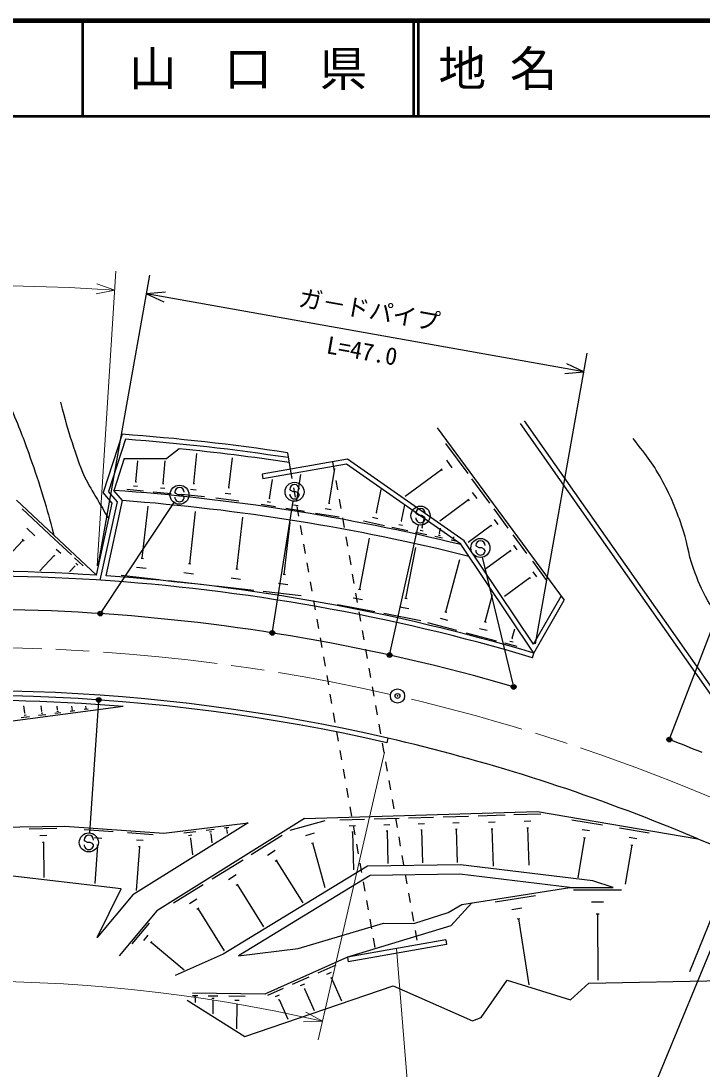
# Model space of a CAD drawing. Units: millimetres on the paper. Extents: x 40 to 680, y 20 to 380.
# Drawn here: x 326.5 to 398.1, y 270 to 380 of the extents above; entities that cross this region are included whole.
import ezdxf
from ezdxf.enums import TextEntityAlignment as Align

# ---------------------------------------------------------------- set-up
doc = ezdxf.new("R2010")
doc.units = ezdxf.units.MM
doc.header["$PDMODE"] = 32
doc.header["$PDSIZE"] = 0.5
doc.linetypes.add('CHAIN', pattern=[18.5, 12, -1.5, 3.5, -1.5])
for name, color, linetype, lineweight in [('S-BGD', 7, 'Continuous', 25), ('S-BMK', 2, 'CHAIN', 13), ('S-BMK-SRVR', 3, 'Continuous', 25), ('S-STR-HTXT', 7, 'Continuous', 13), ('S-STR-STRC', 7, 'Continuous', 25), ('S-TTL', 2, 'Continuous', 140), ('S-TTL-LINE', 7, 'Continuous', 50)]:
    doc.layers.add(name, color=color, linetype=linetype, lineweight=lineweight)
doc.layers.add('S-TTL-TXT', color=7, linetype='Continuous')
doc.styles.add('@ＭＳ ゴシック', font='')
doc.styles.add('ＭＳ ゴシック', font='')
doc.styles.get('@ＭＳ ゴシック').set_extended_font_data('@MS Gothic')
doc.styles.get('ＭＳ ゴシック').set_extended_font_data('MS Gothic')

msp = doc.modelspace()

# ---------------------------------------------------------------- linework, layer by layer
at = {"layer": 'S-BGD'}
for p, q in [((402.234, 305.484), (379.42, 338.031)), ((370.228, 337.28), (383.582, 319.173)), ((401.912, 305.072), (379.011, 337.744)), ((337.143, 336.601), (335.156, 330.481)), ((337.498, 336.074), (335.718, 330.594)), ((371.121, 335.648), (373.466, 332.469)), ((343.142, 335.084), (341.85, 334.066)), ((344.695, 331.425), (344.989, 334.599)), ((354.51, 334.667), (354.814, 332.942)), ((337.372, 334.066), (336.271, 330.677)), ((337.372, 334.066), (341.85, 334.066)), ((338.606, 331.621), (338.81, 333.817)), ((341.455, 331.421), (341.677, 333.817)), ((348.363, 330.988), (348.764, 334.123)), ((360.837, 334.005), (351.86, 332.42)), ((360.719, 333.477), (351.947, 331.928)), ((359.246, 333.724), (359.42, 332.74)), ((372.711, 325.058), (360.719, 333.477)), ((373.075, 325.414), (360.837, 334.005)), ((371.206, 333.87), (371.792, 333.075)), ((351.86, 332.42), (351.947, 331.928)), ((354.814, 332.942), (354.988, 331.957)), ((355.491, 329.643), (355.933, 332.392)), ((358.895, 329.371), (359.482, 333.018)), ((370.704, 332.886), (366.87, 330.059)), ((370.631, 332.986), (370.777, 332.787)), ((338.551, 331.626), (338.66, 331.615)), ((341.396, 331.427), (341.513, 331.416)), ((344.618, 331.433), (344.772, 331.418)), ((352.626, 329.872), (352.947, 331.865)), ((359.593, 331.755), (359.767, 330.77)), ((373.863, 331.93), (375.748, 329.374)), ((336.115, 329.364), (335.156, 330.481)), ((336.656, 329.501), (335.718, 330.594)), ((337.198, 329.637), (336.281, 330.706)), ((337.654, 330.83), (339.396, 330.669)), ((338.348, 331.205), (338.783, 331.165)), ((340.433, 330.572), (342.304, 330.399)), ((341.178, 330.975), (341.646, 330.932)), ((343.343, 330.303), (345.818, 330.073)), ((344.328, 330.835), (344.947, 330.778)), ((347.984, 330.422), (348.589, 330.345)), ((348.288, 330.998), (348.439, 330.979)), ((355.162, 330.972), (355.336, 329.988)), ((363.854, 328.386), (364.376, 330.812)), ((373.931, 330.5), (374.402, 329.861)), ((334.465, 321.808), (326.075, 329.677)), ((334.465, 321.808), (336.115, 329.364)), ((334.861, 321.281), (336.656, 329.501)), ((335.474, 321.741), (337.198, 329.637)), ((339.277, 323.585), (339.896, 329.069)), ((346.999, 329.933), (349.418, 329.624)), ((351.764, 329.248), (353.25, 329.009)), ((352.381, 329.53), (352.752, 329.47)), ((352.58, 329.879), (352.673, 329.864)), ((355.171, 329.197), (355.655, 329.119)), ((355.43, 329.653), (355.551, 329.633)), ((358.818, 329.383), (358.973, 329.358)), ((359.941, 329.785), (360.115, 328.8)), ((366.497, 327.516), (366.858, 329.192)), ((373.528, 329.71), (370.524, 327.494)), ((373.469, 329.789), (373.586, 329.63)), ((326.662, 328.783), (330.05, 325.606)), ((344.253, 323.017), (344.87, 328.484)), ((354.366, 328.83), (356.304, 328.518)), ((355.51, 329.003), (355.683, 328.018)), ((357.459, 328.332), (359.934, 327.935)), ((358.487, 328.802), (359.105, 328.702)), ((363.784, 328.401), (363.923, 328.371)), ((376.184, 328.783), (377.681, 326.754)), ((349.218, 322.451), (349.833, 327.901)), ((354.183, 321.89), (354.799, 327.341)), ((355.857, 327.033), (356.031, 326.049)), ((360.289, 327.816), (360.463, 326.831)), ((362.5, 327.511), (364.728, 327.032)), ((363.455, 327.888), (364.012, 327.769)), ((365.492, 326.867), (367.146, 326.511)), ((366.201, 327.147), (366.615, 327.058)), ((366.445, 327.528), (366.549, 327.505)), ((368.682, 326.798), (368.909, 327.853)), ((375.918, 327.02), (373.496, 325.234)), ((375.871, 327.084), (375.964, 326.957)), ((376.238, 327.648), (376.612, 327.141)), ((327.138, 326.745), (327.985, 325.951)), ((360.637, 325.846), (360.81, 324.861)), ((367.965, 326.335), (369.145, 326.081)), ((368.471, 326.535), (368.766, 326.471)), ((368.646, 326.806), (368.719, 326.79)), ((370.01, 325.895), (370.798, 325.725)), ((370.348, 326.028), (370.545, 325.986)), ((370.464, 326.209), (370.513, 326.199)), ((370.489, 326.204), (370.605, 326.746)), ((371.982, 325.713), (372.007, 325.831)), ((378.193, 326.059), (379.636, 324.102)), ((326.767, 325.501), (323.849, 322.389)), ((326.662, 325.6), (326.873, 325.402)), ((329.977, 325.674), (331.838, 323.928)), ((356.205, 325.064), (356.379, 324.079)), ((362.112, 320.329), (363.153, 325.708)), ((366.967, 319.375), (368, 324.713)), ((371.7, 325.531), (372.164, 325.431)), ((371.899, 325.61), (372.015, 325.585)), ((371.967, 325.716), (371.996, 325.71)), ((380.395, 313.623), (372.711, 325.058)), ((380.362, 314.569), (373.075, 325.414)), ((378.245, 324.965), (378.606, 324.475)), ((330.035, 323.871), (328.525, 322.262)), ((329.976, 323.925), (330.093, 323.816)), ((330.238, 324.554), (330.704, 324.118)), ((332.158, 323.628), (333.06, 322.782)), ((339.152, 323.599), (339.402, 323.571)), ((360.984, 323.877), (361.158, 322.892)), ((377.936, 324.359), (375.361, 322.46)), ((377.891, 324.42), (377.981, 324.298)), ((332.186, 322.754), (331.629, 322.16)), ((332.158, 322.781), (332.215, 322.728)), ((332.285, 323.085), (332.511, 322.874)), ((338.665, 322.643), (339.664, 322.53)), ((344.129, 323.031), (344.378, 323.003)), ((349.094, 322.465), (349.342, 322.437)), ((356.553, 323.094), (356.727, 322.109)), ((371.158, 317.95), (372.607, 323.451)), ((380.246, 323.276), (381.734, 321.258)), ((337.055, 321.814), (341.048, 321.363)), ((343.643, 322.078), (344.639, 321.966)), ((348.61, 321.514), (349.602, 321.402)), ((354.059, 321.904), (354.308, 321.876)), ((361.332, 321.907), (361.506, 320.922)), ((379.981, 321.523), (377.312, 319.555)), ((379.934, 321.586), (380.027, 321.46)), ((380.299, 322.147), (380.671, 321.643)), ((342.037, 321.251), (346.019, 320.802)), ((347.009, 320.69), (350.979, 320.242)), ((353.575, 320.954), (354.568, 320.842)), ((356.9, 321.125), (357.074, 320.14)), ((361.989, 320.353), (362.234, 320.306)), ((351.974, 320.129), (355.945, 319.681)), ((357.248, 319.155), (357.422, 318.17)), ((361.431, 319.443), (362.413, 319.252)), ((361.68, 319.937), (361.853, 318.953)), ((366.845, 319.399), (367.089, 319.352)), ((375.292, 316.909), (376.043, 319.763)), ((380.362, 314.569), (383.258, 319.613)), ((380.395, 313.623), (383.582, 319.173)), ((359.768, 318.746), (363.695, 317.985)), ((366.29, 318.495), (367.265, 318.306)), ((357.596, 317.186), (357.77, 316.201)), ((362.027, 317.968), (362.201, 316.983)), ((364.639, 317.803), (368.539, 317.048)), ((370.574, 317.287), (371.338, 317.085)), ((371.062, 317.976), (371.253, 317.925)), ((375.193, 316.935), (375.39, 316.883)), ((362.375, 315.998), (362.549, 315.014)), ((369.226, 316.824), (372.284, 316.019)), ((374.691, 316.226), (375.478, 316.019)), ((378.13, 315.181), (378.395, 316.187)), ((357.944, 315.216), (358.117, 314.231)), ((373.303, 315.75), (376.451, 314.921)), ((377.88, 314.895), (378.208, 314.809)), ((378.089, 315.191), (378.171, 315.17)), ((362.723, 314.029), (362.897, 313.044)), ((377.3, 314.697), (378.614, 314.351)), ((358.291, 313.247), (358.465, 312.262)), ((380.253, 313.144), (380.395, 313.623)), ((363.07, 312.059), (363.244, 311.075)), ((358.639, 311.277), (358.813, 310.292)), ((358.987, 309.307), (359.161, 308.323)), ((363.418, 310.09), (363.592, 309.105)), ((337.28, 308.014), (321.784, 305.976)), ((326.935, 307.35), (326.836, 308.103)), ((326.855, 307.117), (327.073, 307.146)), ((326.908, 307.347), (326.963, 307.354)), ((328.39, 307.097), (329.134, 307.195)), ((328.714, 307.518), (328.639, 308.086)), ((328.645, 307.32), (328.831, 307.344)), ((328.69, 307.515), (328.737, 307.521)), ((330.1, 307.322), (330.723, 307.404)), ((330.313, 307.509), (330.469, 307.529)), ((330.37, 307.675), (330.318, 308.07)), ((330.351, 307.672), (330.39, 307.677)), ((331.692, 307.532), (332.203, 307.599)), ((331.867, 307.684), (331.995, 307.701)), ((331.914, 307.82), (331.883, 308.054)), ((331.898, 307.818), (331.93, 307.822)), ((333.176, 307.727), (333.582, 307.78)), ((333.315, 307.848), (333.416, 307.862)), ((333.34, 307.955), (333.365, 307.958)), ((333.352, 307.956), (333.341, 308.04)), ((359.334, 307.338), (359.508, 306.353)), ((363.766, 308.12), (363.94, 307.135)), ((326.556, 306.856), (327.43, 306.971)), ((364.114, 306.151), (364.287, 305.166)), ((359.682, 305.368), (359.856, 304.384)), ((364.461, 304.181), (364.635, 303.196)), ((365.055, 304.692), (364.942, 304.205)), ((360.03, 303.399), (360.204, 302.414)), ((364.809, 302.212), (364.983, 301.227)), ((360.378, 301.429), (360.551, 300.444)), ((360.725, 299.46), (360.899, 298.475)), ((365.157, 300.242), (365.331, 299.257)), ((365.504, 298.272), (365.678, 297.288)), ((361.073, 297.49), (361.247, 296.505)), ((356.318, 296.262), (340.791, 286.58)), ((354.8, 295.021), (358.485, 296.044)), ((356.318, 296.262), (380.793, 296.987)), ((360.014, 296.121), (362.613, 296.198)), ((363.637, 296.229), (366.236, 296.306)), ((365.852, 296.303), (366.026, 295.318)), ((367.246, 296.335), (369.873, 296.413)), ((370.883, 296.443), (373.537, 296.522)), ((374.547, 296.552), (377.367, 296.635)), ((378.294, 296.663), (381.113, 296.746)), ((380.793, 296.987), (397.617, 294.137)), ((384.39, 296.124), (387.593, 295.582)), ((322.107, 295.326), (331.147, 295.462)), ((330.309, 295.199), (327.409, 295.155)), ((331.147, 295.462), (341.546, 294.714)), ((336.212, 294.847), (333.172, 295.065)), ((350.382, 295.802), (338.284, 288.257)), ((341.546, 294.714), (350.382, 295.802)), ((346.824, 295.112), (345.99, 295.009)), ((348.352, 295.3), (347.873, 295.241)), ((348.187, 295.158), (348.067, 295.143)), ((348.157, 295.033), (348.127, 295.029)), ((348.142, 295.031), (348.183, 294.697)), ((361.008, 295.5), (361.658, 295.519)), ((361.421, 295.521), (361.594, 294.536)), ((364.631, 295.608), (365.281, 295.627)), ((364.894, 294.965), (365.056, 294.97)), ((364.975, 294.967), (365.076, 291.548)), ((368.25, 295.708), (368.907, 295.727)), ((368.516, 295.058), (368.68, 295.063)), ((368.598, 295.061), (368.701, 291.6)), ((371.898, 295.809), (372.561, 295.829)), ((372.166, 295.153), (372.332, 295.158)), ((372.249, 295.155), (372.353, 291.652)), ((375.625, 295.878), (376.33, 295.899)), ((375.91, 295.181), (376.087, 295.186)), ((375.999, 295.184), (376.115, 291.242)), ((379.372, 295.989), (380.077, 296.01)), ((379.657, 295.292), (379.834, 295.297)), ((379.745, 295.295), (379.862, 291.353)), ((385.455, 295.12), (386.256, 294.984)), ((389.389, 295.277), (392.494, 294.751)), ((397.617, 294.137), (394.838, 295.268)), ((329.233, 294.458), (328.508, 294.447)), ((335.017, 294.169), (334.258, 294.224)), ((340.422, 294.544), (337.704, 294.74)), ((339.354, 293.938), (338.674, 293.987)), ((344.901, 294.875), (343.62, 294.717)), ((344.46, 294.496), (344.14, 294.456)), ((344.379, 294.161), (344.299, 294.151)), ((344.339, 294.156), (344.551, 292.433)), ((346.537, 294.865), (346.329, 294.839)), ((346.485, 294.647), (346.433, 294.64)), ((346.459, 294.643), (346.575, 293.695)), ((350.709, 292.47), (353.954, 294.493)), ((356.438, 294.483), (357.359, 294.739)), ((361.271, 294.858), (361.433, 294.862)), ((361.352, 294.86), (361.47, 290.878)), ((366.2, 294.333), (366.374, 293.349)), ((385.72, 294.251), (385.003, 290.016)), ((385.62, 294.268), (385.82, 294.234)), ((390.422, 294.304), (391.198, 294.173)), ((397.617, 294.137), (416.142, 286.599)), ((328.972, 293.729), (328.791, 293.726)), ((328.881, 293.727), (328.936, 290.069)), ((334.583, 293.436), (334.296, 289.444)), ((334.678, 293.43), (334.488, 293.443)), ((338.965, 293.283), (338.637, 288.715)), ((339.05, 293.277), (338.88, 293.289)), ((352.432, 292.417), (353.243, 292.923)), ((357.039, 293.658), (357.269, 293.722)), ((357.154, 293.69), (358.455, 289.003)), ((361.768, 293.551), (361.942, 292.566)), ((390.679, 293.462), (389.986, 289.373)), ((390.582, 293.479), (390.776, 293.446)), ((346.627, 289.924), (349.853, 291.936)), ((353.242, 291.796), (353.445, 291.922)), ((353.343, 291.859), (356.123, 287.401)), ((366.548, 292.364), (366.721, 291.379)), ((362.933, 291.267), (347.764, 282.003)), ((362.116, 291.582), (362.29, 290.597)), ((372.682, 291.407), (362.933, 291.267)), ((386.578, 289.73), (372.682, 291.407)), ((337.06, 288.869), (324.472, 290.342)), ((348.34, 289.872), (349.146, 290.375)), ((363.221, 290.271), (349.395, 281.827)), ((362.464, 289.612), (362.638, 288.627)), ((372.629, 290.406), (363.221, 290.271)), ((366.895, 290.394), (367.069, 289.41)), ((384.175, 289.013), (372.629, 290.406)), ((388.723, 289.024), (386.578, 289.73)), ((334.545, 283.771), (337.06, 288.869)), ((342.564, 287.391), (345.684, 289.336)), ((349.145, 289.254), (349.347, 289.38)), ((349.246, 289.317), (352.008, 284.888)), ((367.243, 288.425), (367.417, 287.44)), ((372.827, 287.227), (384.175, 289.013)), ((384.175, 289.013), (388.723, 289.024)), ((384.566, 288.764), (389.588, 288.777)), ((400.216, 288.716), (396.732, 280.153)), ((338.284, 288.257), (334.545, 283.771)), ((344.221, 287.341), (345.001, 287.827)), ((362.811, 287.642), (362.985, 286.658)), ((371.395, 286.384), (372.827, 287.227)), ((373.895, 287.395), (371.662, 284.994)), ((376.318, 287.523), (380.57, 288.192)), ((386.453, 287.513), (387.708, 287.516)), ((340.791, 286.58), (336.85, 281.851)), ((345, 286.743), (345.195, 286.865)), ((345.097, 286.804), (347.868, 282.36)), ((367.591, 286.455), (367.764, 285.47)), ((367.789, 285.222), (371.395, 286.384)), ((378.08, 286.711), (379.143, 286.878)), ((386.927, 286.259), (387.241, 286.26)), ((387.084, 286.259), (387.102, 279.269)), ((338.206, 283.087), (340.021, 285.265)), ((355.652, 282.624), (364.615, 285.267)), ((363.159, 285.673), (363.333, 284.688)), ((364.615, 285.267), (367.789, 285.222)), ((378.645, 285.711), (378.911, 285.752)), ((378.778, 285.732), (379.868, 278.806)), ((339.431, 283.45), (339.885, 283.995)), ((371.662, 284.994), (360.813, 281.705)), ((367.938, 284.486), (368.112, 283.501)), ((340.146, 283.2), (340.259, 283.337)), ((340.203, 283.269), (343.661, 280.386)), ((371.153, 283.53), (360.813, 281.705)), ((371.24, 283.038), (360.9, 281.212)), ((363.507, 283.703), (363.681, 282.719)), ((371.153, 283.53), (371.24, 283.038)), ((347.764, 282.003), (342.719, 279.764)), ((349.395, 281.827), (355.652, 282.624)), ((360.813, 281.705), (352.128, 277.828)), ((357.758, 280.067), (359.635, 280.905)), ((360.813, 281.705), (360.9, 281.212)), ((355.051, 278.858), (356.806, 279.642)), ((358.672, 279.912), (359.141, 280.122)), ((359.057, 279.521), (359.174, 279.574)), ((359.116, 279.548), (360.206, 277.104)), ((350.06, 273.366), (365.614, 278.694)), ((352.463, 277.703), (354.101, 278.434)), ((355.905, 278.714), (356.344, 278.909)), ((365.614, 278.694), (373.942, 275.019)), ((374.861, 275.356), (377.586, 279.275)), ((377.586, 279.275), (384.23, 277.224)), ((384.23, 277.224), (386.159, 278.969)), ((386.159, 278.969), (400.335, 279.245)), ((352.128, 277.828), (344.549, 277.923)), ((344.557, 277.673), (345.095, 277.666)), ((344.757, 277.536), (344.892, 277.534)), ((344.806, 277.4), (344.84, 277.4)), ((344.823, 277.4), (344.817, 276.928)), ((346.178, 277.652), (347.213, 277.639)), ((346.562, 277.389), (346.821, 277.385)), ((348.371, 277.625), (350.08, 277.603)), ((353.26, 277.568), (353.669, 277.751)), ((356.265, 278.348), (356.375, 278.397)), ((356.32, 278.373), (357.327, 276.118)), ((343.998, 277.193), (350.06, 273.366)), ((346.656, 277.129), (346.721, 277.128)), ((346.689, 277.128), (346.671, 275.758)), ((349.007, 277.189), (349.434, 277.184)), ((349.162, 276.76), (349.268, 276.759)), ((349.215, 276.76), (349.183, 274.172)), ((353.596, 277.227), (353.699, 277.272)), ((353.647, 277.25), (354.574, 275.175)), ((373.942, 275.019), (374.861, 275.356))]:
    msp.add_line(p, q, dxfattribs=at)
for radius, start, end in [(222.941, 81.39941, 85.89133), (222.441, 81.35603, 85.79051), (221.941, 81.31245, 84.31847), (217, 76.2523, 86.00696), (216, 75.96051, 85.74449), (208, 86.33531, 99.08342), (207.5, 86.33531, 99.08342), (208, 73.45687, 86.05678), (207.5, 73.45687, 86.33531), (204, 73.78542, 99.04129), (195.45, 77.02462, 99.07419), (194.95, 77.02462, 99.03934), (194.45, 85.24763, 99.056), (195.45, 67.85723, 77.02462), (204, 67.85723, 68.85436)]:
    msp.add_arc((321.17, 114.233), radius, start, end, dxfattribs=at)
for points, knots in [([(325.337, 339.715), (326.41, 337.106), (326.716, 336.4), (327.48, 334.23), (328.057, 332.593), (328.366, 331.669), (328.867, 330.007), (329.334, 328.458), (329.472, 327.942), (329.977, 326.017)], [0, 0, 0, 0, 1, 1, 1, 2, 2, 2, 3, 3, 3, 3]), ([(330.695, 339.967), (331.216, 337.943), (331.355, 337.372), (331.893, 335.743), (332.362, 334.323), (332.581, 333.504), (333.217, 332.15), (333.675, 331.173), (334.026, 330.673), (334.565, 329.739), (335.022, 328.947), (335.172, 328.694), (335.756, 327.723)], [0, 0, 0, 0, 1, 1, 1, 2, 2, 2, 3, 3, 3, 4, 4, 4, 4]), ([(401.369, 315.337), (400.026, 316.997), (399.549, 317.535), (398.677, 319.127), (397.98, 320.399), (397.644, 321.149), (397.161, 322.516), (396.546, 324.252), (396.536, 325.33), (395.912, 327.064), (395.257, 328.884), (394.87, 329.91), (393.95, 331.612), (392.926, 333.508), (392.39, 334.162), (390.829, 336.16)], [0, 0, 0, 0, 1, 1, 1, 2, 2, 2, 3, 3, 3, 4, 4, 4, 5, 5, 5, 5])]:
    msp.add_open_spline(points, degree=3, knots=knots, dxfattribs=at)
at = {"layer": 'S-BMK'}
msp.add_line((396.553, 299.482), (458.843, 274.135), dxfattribs=at)
for start, end in [(77.23948, 105.45768), (67.85723, 76.80976)]:
    msp.add_arc((321.17, 114.233), 200, start, end, dxfattribs=at)
at = {"layer": 'S-BMK-SRVR'}
msp.add_circle((366.076, 309.126), 0.75, dxfattribs=at)
msp.add_point((366.076, 309.126), dxfattribs=at)
at = {"layer": 'S-STR-HTXT'}
for p, q in [((334.529, 322.806), (336.51, 353.742)), ((336.382, 351.746), (334.487, 352.386)), ((334.421, 351.353), (336.382, 351.746)), ((364.718, 303.231), (357.757, 273.022)), ((368.701, 248.814), (365.983, 282.617)), ((358.206, 274.971), (356.44, 275.909)), ((356.208, 274.901), (358.206, 274.971))]:
    msp.add_line(p, q, dxfattribs=at)
for radius, start in [(238, 86.33531), (164.95, 77.02462)]:
    msp.add_arc((321.17, 114.233), radius, start, 104.81309, dxfattribs=at)
at = {"layer": 'S-STR-STRC'}
for p, q in [((334.64, 322.792), (340.079, 353.311)), ((341.72, 351.513), (339.728, 351.342)), ((385.658, 343.158), (339.728, 351.342)), ((339.728, 351.342), (341.539, 350.494)), ((380.571, 314.607), (386.009, 345.127)), ((385.658, 343.158), (383.847, 344.006)), ((383.666, 342.987), (385.658, 343.158)), ((342.784, 330.398), (342.685, 330.516)), ((343.029, 330.258), (342.784, 330.398)), ((343.33, 330.256), (343.029, 330.258)), ((343.575, 330.144), (343.33, 330.256)), ((343.681, 330.008), (343.575, 330.144)), ((354.866, 330.704), (354.767, 330.822)), ((355.111, 330.564), (354.866, 330.704)), ((355.412, 330.562), (355.111, 330.564)), ((355.657, 330.45), (355.412, 330.562)), ((355.763, 330.314), (355.657, 330.45)), ((334.948, 317.898), (342.625, 329.425)), ((352.95, 315.894), (355.106, 329.575)), ((368.098, 328.199), (367.998, 328.317)), ((368.343, 328.06), (368.098, 328.199)), ((368.644, 328.058), (368.343, 328.06)), ((368.889, 327.946), (368.644, 328.058)), ((368.995, 327.81), (368.889, 327.946)), ((365.284, 313.56), (368.277, 327.082)), ((374.392, 324.805), (374.293, 324.923)), ((374.637, 324.666), (374.392, 324.805)), ((374.938, 324.663), (374.637, 324.666)), ((375.183, 324.552), (374.938, 324.663)), ((378.243, 310.222), (375.02, 323.692)), ((375.289, 324.415), (375.183, 324.552)), ((394.675, 304.691), (399.662, 317.612)), ((334.687, 308.563), (333.726, 294.747)), ((333.261, 293.89), (333.162, 294.008)), ((333.506, 293.75), (333.261, 293.89)), ((333.807, 293.748), (333.506, 293.75)), ((334.052, 293.636), (333.807, 293.748)), ((334.158, 293.5), (334.052, 293.636)), ((402.495, 291.073), (390.669, 262.417))]:
    msp.add_line(p, q, dxfattribs=at)
for centre, radius in [((343.179, 330.257), 1), ((355.262, 330.563), 1), ((368.493, 328.059), 1), ((374.787, 324.665), 1), ((334.865, 317.773), 0.15), ((334.865, 317.773), 0.12), ((334.865, 317.773), 0.09), ((334.865, 317.773), 0.06), ((334.865, 317.773), 0.03), ((352.927, 315.746), 0.15), ((352.927, 315.746), 0.12), ((352.927, 315.746), 0.09), ((352.927, 315.746), 0.06), ((352.927, 315.746), 0.03), ((365.252, 313.413), 0.15), ((365.252, 313.413), 0.12), ((365.252, 313.413), 0.09), ((365.252, 313.413), 0.06), ((365.252, 313.413), 0.03), ((378.278, 310.076), 0.15), ((378.278, 310.076), 0.12), ((378.278, 310.076), 0.09), ((378.278, 310.076), 0.06), ((378.278, 310.076), 0.03), ((334.697, 308.713), 0.15), ((334.697, 308.713), 0.12), ((334.697, 308.713), 0.09), ((334.697, 308.713), 0.06), ((334.697, 308.713), 0.03), ((394.621, 304.551), 0.15), ((394.621, 304.551), 0.12), ((394.621, 304.551), 0.09), ((394.621, 304.551), 0.06), ((394.621, 304.551), 0.03), ((333.657, 293.749), 1)]:
    msp.add_circle(centre, radius, dxfattribs=at)
for centre, start, end in [((355.267, 330.818), 359.55488, 179.55488), ((343.185, 330.512), 359.55488, 179.55488), ((355.263, 330.318), 179.55488, 359.55488), ((343.181, 330.012), 179.55488, 359.55488), ((368.498, 328.313), 359.55488, 179.55488), ((368.495, 327.814), 179.55488, 359.55488), ((374.792, 324.919), 359.55488, 179.55488), ((374.789, 324.419), 179.55488, 359.55488), ((333.662, 294.004), 359.55488, 179.55488), ((333.658, 293.504), 179.55488, 359.55488)]:
    msp.add_arc(centre, 0.5, start, end, dxfattribs=at)
for p in [(334.865, 317.773), (352.927, 315.746), (365.252, 313.413), (378.278, 310.076), (334.697, 308.713), (394.621, 304.551)]:
    msp.add_point(p, dxfattribs=at)
at = {"layer": 'S-TTL'}
msp.add_line((680, 380), (40, 380), dxfattribs=at)
at = {"layer": 'S-TTL-LINE'}
for p, q in [((333, 380), (333, 370)), ((367.75, 380), (367.75, 370)), ((368.25, 380), (368.25, 370)), ((40, 370), (680, 370))]:
    msp.add_line(p, q, dxfattribs=at)

# ---------------------------------------------------------------- texts
at = {"layer": 'S-STR-STRC', "style": 'ＭＳ ゴシック'}
msp.add_text('ガ－ドパイプ', height=1.833, rotation=349.896, dxfattribs=at).set_placement((362.868, 348.235), align=Align.BOTTOM_CENTER)
at = {"layer": 'S-STR-STRC', "style": '@ＭＳ ゴシック'}
msp.add_text('L=47.0', height=1.833, rotation=349.896, dxfattribs=at).set_placement((362.518, 346.266), align=Align.TOP_CENTER)
at = {"layer": 'S-TTL-TXT', "style": 'ＭＳ ゴシック'}
msp.add_text('山\u3000口\u3000県', height=3.666, dxfattribs=at).set_placement((350.375, 375), align=Align.MIDDLE_CENTER)
msp.add_text('地 名', height=3.666, dxfattribs=at).set_placement((370.38, 375), align=Align.MIDDLE_LEFT)

doc.saveas('drawing.dxf')
